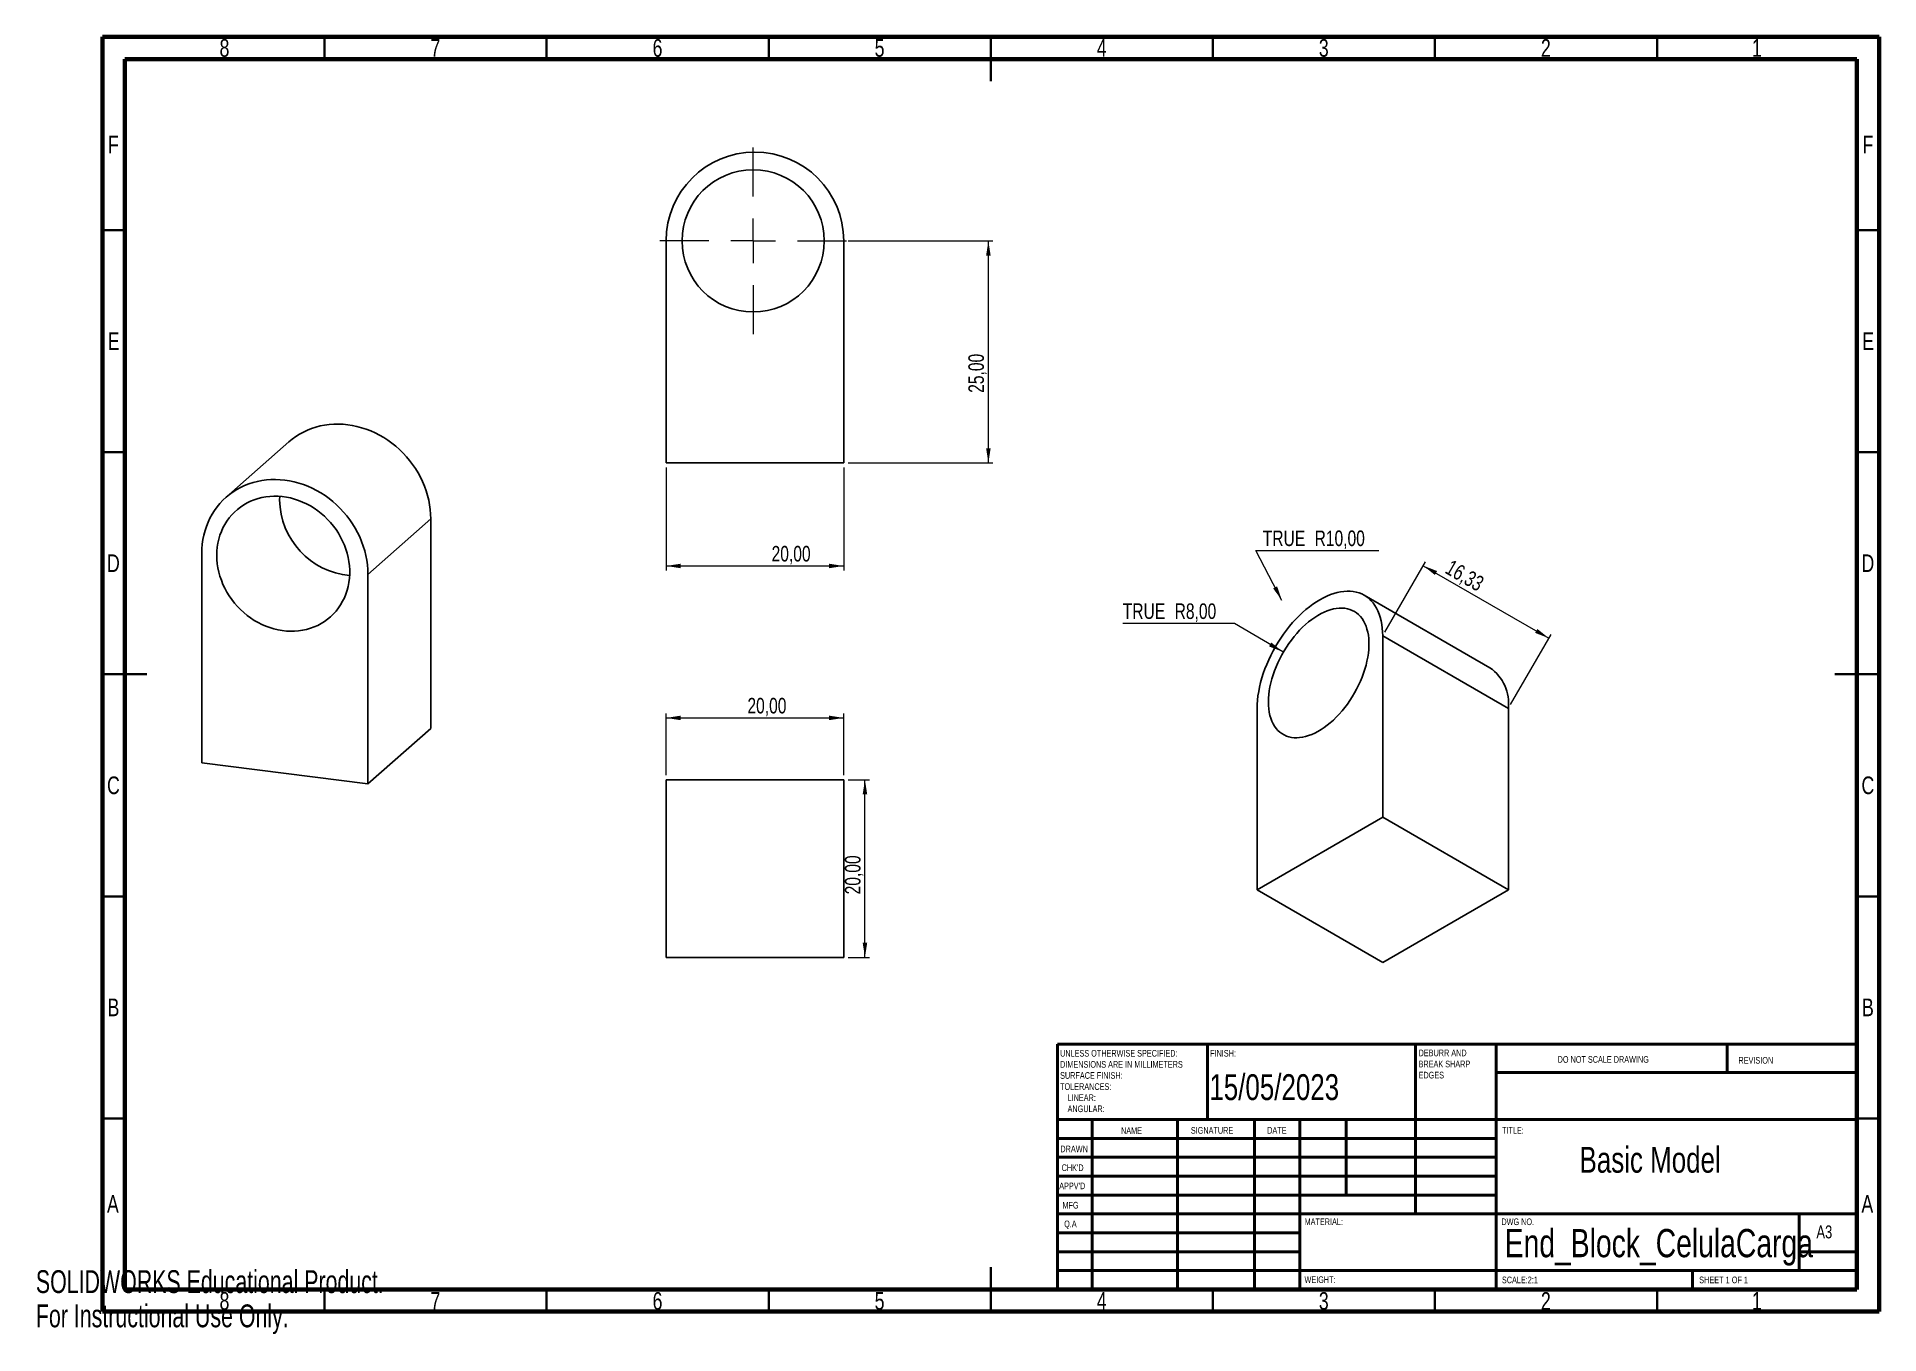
# Model space of a CAD drawing. Header units: millimetres. Extents: x 0 to 415, y 0 to 292.
import ezdxf

# ---------------------------------------------------------------- set-up
doc = ezdxf.new("R2010")
doc.units = ezdxf.units.MM
doc.styles.add('SLDTEXTSTYLE0', font='TXT', dxfattribs={"width": 0.75})
doc.styles.add('SLDTEXTSTYLE1', font='TXT', dxfattribs={"width": 0.686449})
doc.styles.add('SLDTEXTSTYLE2', font='TXT', dxfattribs={"width": 0.6875})
doc.styles.add('SLDTEXTSTYLE3', font='TXT', dxfattribs={"width": 0.7})
doc.dimstyles.new('SLDDIMSTYLE0', dxfattribs={"dimtxt": 3.5, "dimasz": 3.302, "dimexe": 0, "dimexo": 0.0625, "dimgap": 0.875, "dimtad": 1, "dimlfac": 0.5, "dimrnd": 1e-09, "dimzin": 12, "dimdsep": 46, "dimtxsty": 'SLDTEXTSTYLE0', "dimsah": 1, "dimcen": 0.09, "dimadec": 0, "dimazin": 3, "dimtfac": 1, "dimtofl": 0, "dimtmove": 0, "dimatfit": 3, "dimfxl": 0, "dimfrac": 2, "dimtolj": 1, "dimtzin": 12, "dimarcsym": 0})
doc.dimstyles.new('SLDDIMSTYLE1', dxfattribs={"dimtxt": 3.5, "dimasz": 3.302, "dimexe": 0, "dimexo": 0.0625, "dimgap": 0.875, "dimtad": 0, "dimtih": 1, "dimtoh": 1, "dimlfac": 0.5, "dimrnd": 1e-09, "dimzin": 12, "dimdsep": 46, "dimtxsty": 'SLDTEXTSTYLE0', "dimsah": 1, "dimcen": 0, "dimadec": 0, "dimazin": 3, "dimtfac": 1, "dimtofl": 0, "dimtmove": 0, "dimatfit": 3, "dimfxl": 0, "dimfrac": 2, "dimtolj": 1, "dimtzin": 12, "dimarcsym": 0})

# ---------------------------------------------------------------- blocks, each defined once
blk = doc.blocks.new('_D')
at = {"color": 7, "linetype": 'Continuous', "lineweight": 0}
for p, q in [((141.88, 195.07), (141.88, 171.88)), ((181.88, 195.07), (181.88, 171.88)), ((141.88, 172.88), (181.88, 172.88))]:
    blk.add_line(p, q, dxfattribs=at)
at = {"color": 7, "linetype": 'Continuous', "lineweight": 18}
for points in [[(141.88, 172.88), (145.18, 172.37), (145.18, 173.38)], [(181.88, 172.88), (178.58, 173.38), (178.58, 172.37)]]:
    blk.add_solid(points, dxfattribs=at)
at = {"color": 7, "linetype": 'Continuous', "lineweight": 18, "insert": (165.64, 177.39), "char_height": 3.5, "attachment_point": 1, "style": 'SLDTEXTSTYLE0'}
blk.add_mtext('20,00', dxfattribs=at)
blk = doc.blocks.new('_D_1')
at = {"color": 7, "linetype": 'Continuous', "lineweight": 0}
for p, q in [((182.88, 246.07), (215.45, 246.07)), ((214.45, 196.07), (214.45, 246.07)), ((182.88, 196.07), (215.45, 196.07))]:
    blk.add_line(p, q, dxfattribs=at)
at = {"color": 7, "linetype": 'Continuous', "lineweight": 18}
for points in [[(214.45, 246.07), (213.94, 242.77), (214.96, 242.77)], [(214.45, 196.07), (214.96, 199.37), (213.94, 199.37)]]:
    blk.add_solid(points, dxfattribs=at)
at = {"color": 7, "linetype": 'Continuous', "lineweight": 18, "insert": (209.94, 211.86), "char_height": 3.5, "attachment_point": 1, "rotation": 90, "style": 'SLDTEXTSTYLE0'}
blk.add_mtext('25,00', dxfattribs=at)
blk = doc.blocks.new('SW_CENTERMARKSYMBOL_0')
at = {"color": 0, "linetype": 'Continuous', "lineweight": 18}
for p, q in [((0, 10), (0, 21)), ((0, 0), (0, 5)), ((-10, 0), (-21, 0)), ((0, 0), (-5, 0)), ((0, 0), (0, -5)), ((0, 0), (5, 0)), ((10, 0), (21, 0)), ((0, -10), (0, -21))]:
    blk.add_line(p, q, dxfattribs=at)
blk = doc.blocks.new('_D_2')
at = {"color": 7, "linetype": 'Continuous', "lineweight": 0}
for p, q in [((182.88, 124.75), (187.66, 124.75)), ((186.66, 84.75), (186.66, 124.75)), ((182.88, 84.75), (187.66, 84.75))]:
    blk.add_line(p, q, dxfattribs=at)
at = {"color": 7, "linetype": 'Continuous', "lineweight": 18}
for points in [[(186.66, 124.75), (186.15, 121.45), (187.17, 121.45)], [(186.66, 84.75), (187.17, 88.06), (186.15, 88.06)]]:
    blk.add_solid(points, dxfattribs=at)
at = {"color": 7, "linetype": 'Continuous', "lineweight": 18, "insert": (182.15, 98.94), "char_height": 3.5, "attachment_point": 1, "rotation": 90, "style": 'SLDTEXTSTYLE0'}
blk.add_mtext('20,00', dxfattribs=at)
blk = doc.blocks.new('_D_3')
at = {"color": 7, "linetype": 'Continuous', "lineweight": 0}
for p, q in [((141.88, 125.75), (141.88, 139.67)), ((141.88, 138.67), (181.88, 138.67)), ((181.88, 125.75), (181.88, 139.67))]:
    blk.add_line(p, q, dxfattribs=at)
at = {"color": 7, "linetype": 'Continuous', "lineweight": 18}
for points in [[(141.88, 138.67), (145.18, 138.16), (145.18, 139.18)], [(181.88, 138.67), (178.58, 139.18), (178.58, 138.16)]]:
    blk.add_solid(points, dxfattribs=at)
at = {"color": 7, "linetype": 'Continuous', "lineweight": 18, "insert": (160.2, 143.18), "char_height": 3.5, "attachment_point": 1, "style": 'SLDTEXTSTYLE0'}
blk.add_mtext('20,00', dxfattribs=at)
blk = doc.blocks.new('_D_4')
at = {"color": 7, "linetype": 'Continuous', "lineweight": 0}
for p, q in [((269.85, 159.94), (244.7, 159.94)), ((280.74, 153.54), (269.85, 159.94))]:
    blk.add_line(p, q, dxfattribs=at)
at = {"color": 7, "linetype": 'Continuous', "lineweight": 18}
blk.add_solid([(280.74, 153.54), (278.15, 155.65), (277.64, 154.77)], dxfattribs=at)
at = {"color": 7, "linetype": 'Continuous', "lineweight": 18, "char_height": 3.5, "attachment_point": 1, "style": 'SLDTEXTSTYLE0'}
for s, insert in [('TRUE', (244.7, 164.45)), ('R8,00', (256.38, 164.45))]:
    blk.add_mtext(s, dxfattribs=dict(at, insert=insert))
blk = doc.blocks.new('_D_5')
at = {"color": 7, "linetype": 'Continuous', "lineweight": 0}
for p, q in [((280.55, 165.13), (274.63, 176.34)), ((274.63, 176.34), (302.36, 176.34))]:
    blk.add_line(p, q, dxfattribs=at)
at = {"color": 7, "linetype": 'Continuous', "lineweight": 18}
blk.add_solid([(280.55, 165.13), (279.45, 168.29), (278.56, 167.82)], dxfattribs=at)
at = {"color": 7, "linetype": 'Continuous', "lineweight": 18, "char_height": 3.5, "attachment_point": 1, "style": 'SLDTEXTSTYLE0'}
for s, insert in [('TRUE', (276.22, 180.86)), ('R10,00', (287.89, 180.86))]:
    blk.add_mtext(s, dxfattribs=dict(at, insert=insert))
blk = doc.blocks.new('_D_6')
at = {"color": 7, "linetype": 'Continuous', "lineweight": 0}
for p, q in [((303.73, 157.98), (312.87, 173.81)), ((312.37, 172.94), (340.65, 156.61)), ((332.02, 141.66), (341.15, 157.48))]:
    blk.add_line(p, q, dxfattribs=at)
at = {"color": 7, "linetype": 'Continuous', "lineweight": 18}
for points in [[(312.37, 172.94), (314.97, 170.85), (315.48, 171.73)], [(340.65, 156.61), (338.05, 158.7), (337.54, 157.82)]]:
    blk.add_solid(points, dxfattribs=at)
at = {"color": 7, "linetype": 'Continuous', "lineweight": 18, "insert": (318.77, 174.46), "char_height": 3.5, "attachment_point": 1, "rotation": 330.0027, "style": 'SLDTEXTSTYLE0'}
blk.add_mtext('16,33', dxfattribs=at)

msp = doc.modelspace()

# ---------------------------------------------------------------- linework, layer by layer
at = {"color": 7, "linetype": 'Continuous', "lineweight": 70}
for p, q in [((15, 5), (15, 292)), ((15, 292), (415, 292)), ((415, 292), (415, 5)), ((20, 10), (20, 287)), ((20, 287), (410, 287)), ((410, 287), (410, 10)), ((410, 10), (20, 10)), ((415, 5), (15, 5))]:
    msp.add_line(p, q, dxfattribs=at)
at = {"color": 7, "linetype": 'Continuous', "lineweight": 35}
for p, q in [((65, 287), (65, 292)), ((115, 287), (115, 292)), ((165, 287), (165, 292)), ((215, 292), (215, 282)), ((215, 287), (215, 292)), ((265, 287), (265, 292)), ((315, 287), (315, 292)), ((365, 287), (365, 292)), ((20, 248.5), (15, 248.5)), ((410, 248.5), (415, 248.5)), ((20, 198.5), (15, 198.5)), ((410, 198.5), (415, 198.5)), ((15, 148.5), (25, 148.5)), ((20, 148.5), (15, 148.5)), ((415, 148.5), (405, 148.5)), ((410, 148.5), (415, 148.5)), ((20, 98.5), (15, 98.5)), ((410, 98.5), (415, 98.5)), ((20, 48.5), (15, 48.5)), ((410, 48.5), (415, 48.5)), ((215, 5), (215, 15)), ((65, 10), (65, 5)), ((115, 10), (115, 5)), ((165, 10), (165, 5)), ((215, 10), (215, 5)), ((265, 10), (265, 5)), ((315, 10), (315, 5)), ((365, 10), (365, 5))]:
    msp.add_line(p, q, dxfattribs=at)
at = {"color": 7, "linetype": 'Continuous', "lineweight": 25}
for p, q in [((141.88, 246.07), (141.88, 196.07)), ((181.88, 196.07), (181.88, 246.07)), ((56.969, 200.818), (42.827, 188.345)), ((141.88, 196.07), (181.88, 196.07)), ((54.869, 187.749), (54.891, 188.555)), ((74.764, 170.988), (88.906, 183.461)), ((88.906, 136.32), (88.906, 183.461)), ((37.347, 175.703), (37.347, 128.562)), ((74.764, 123.848), (74.764, 170.988)), ((327.375, 149.946), (299.09, 166.274)), ((303.233, 116.29), (303.233, 157.117)), ((303.233, 157.117), (331.518, 140.789)), ((274.949, 140.789), (274.949, 99.962)), ((331.518, 99.962), (331.518, 140.789)), ((74.764, 123.848), (88.906, 136.32)), ((37.347, 128.562), (74.764, 123.848)), ((141.88, 124.754), (181.88, 124.754)), ((141.88, 124.754), (141.88, 84.754)), ((181.88, 124.754), (181.88, 84.754)), ((274.949, 99.962), (303.233, 116.29)), ((303.233, 116.29), (331.518, 99.962)), ((274.949, 99.962), (303.233, 83.634)), ((303.233, 83.634), (331.518, 99.962)), ((141.88, 84.754), (181.88, 84.754))]:
    msp.add_line(p, q, dxfattribs=at)
at = {"color": 7, "linetype": 'Continuous', "lineweight": 50}
for p, q in [((230, 65.25), (410, 65.25)), ((230, 65.25), (230, 10)), ((263.8, 48.25), (263.8, 65.25)), ((310.6, 65.25), (310.6, 27)), ((328.8, 65.25), (328.8, 10)), ((380.8, 58.875), (380.8, 65.25)), ((410, 58.875), (328.8, 58.875)), ((410, 48.25), (230, 48.25)), ((237.8, 48.25), (237.8, 10)), ((256.991, 48.25), (256.991, 10)), ((274.399, 48.25), (274.399, 10)), ((284.6, 10), (284.6, 48.25)), ((295, 31.25), (295, 48.25)), ((328.8, 44), (230, 44)), ((328.8, 39.75), (230, 39.75)), ((328.8, 35.5), (230, 35.5)), ((328.8, 31.25), (230, 31.25)), ((284.6, 27), (230, 27)), ((284.6, 27), (410, 27)), ((397, 14.25), (397, 27)), ((284.6, 22.75), (230, 22.75)), ((284.6, 18.5), (230, 18.5)), ((410, 18.5), (397, 18.5)), ((230, 14.25), (410, 14.25)), ((373, 10), (373, 14.25))]:
    msp.add_line(p, q, dxfattribs=at)
at = {"color": 7, "linetype": 'Continuous', "lineweight": 25, "flags": 128}
for points in [[(88.906, 183.461), (88.876, 184.522), (88.788, 185.587), (88.641, 186.652), (88.437, 187.716), (88.175, 188.773), (87.856, 189.821), (87.482, 190.856), (87.053, 191.875), (86.571, 192.876), (86.038, 193.854), (85.455, 194.807), (84.824, 195.732), (84.147, 196.625), (83.426, 197.484), (82.664, 198.307), (81.862, 199.09), (81.023, 199.832), (80.151, 200.53), (79.247, 201.181), (78.315, 201.784), (77.357, 202.337), (76.376, 202.837), (75.377, 203.284), (74.361, 203.677), (73.331, 204.013), (72.292, 204.291), (71.247, 204.512), (70.198, 204.674), (69.149, 204.776), (68.103, 204.819), (67.064, 204.802), (66.035, 204.726), (65.018, 204.589), (64.019, 204.394), (63.038, 204.141), (62.08, 203.829), (61.148, 203.461), (60.244, 203.038), (59.372, 202.56), (58.533, 202.03), (57.731, 201.448), (56.969, 200.818)], [(74.764, 170.988), (74.734, 172.049), (74.646, 173.115), (74.499, 174.18), (74.295, 175.243), (74.033, 176.301), (73.714, 177.349), (73.34, 178.384), (72.911, 179.403), (72.429, 180.404), (71.896, 181.382), (71.313, 182.335), (70.682, 183.259), (70.005, 184.153), (69.284, 185.012), (68.522, 185.835), (67.72, 186.618), (66.881, 187.36), (66.009, 188.057), (65.105, 188.709), (64.173, 189.312), (63.215, 189.864), (62.234, 190.365), (61.235, 190.812), (60.218, 191.204), (59.189, 191.54), (58.15, 191.819), (57.104, 192.04), (56.055, 192.202), (55.006, 192.304), (53.961, 192.347), (52.922, 192.33), (51.892, 192.253), (50.876, 192.117), (49.876, 191.922), (48.896, 191.668), (47.938, 191.357), (47.006, 190.989), (46.102, 190.565), (45.229, 190.088), (44.391, 189.557), (43.589, 188.976), (42.827, 188.345), (42.106, 187.668), (41.429, 186.945), (40.798, 186.179), (40.215, 185.373), (39.681, 184.529), (39.2, 183.65), (38.771, 182.739), (38.397, 181.798), (38.078, 180.83), (37.816, 179.839), (37.611, 178.828), (37.465, 177.799), (37.377, 176.756), (37.347, 175.703)], [(40.727, 175.277), (40.756, 176.211), (40.843, 177.134), (40.987, 178.043), (41.188, 178.934), (41.445, 179.803), (41.758, 180.648), (42.124, 181.464), (42.543, 182.249), (43.012, 183), (43.531, 183.714), (44.097, 184.388), (44.707, 185.019), (45.36, 185.605), (46.054, 186.145), (46.784, 186.634), (47.549, 187.073), (48.345, 187.458), (49.17, 187.789), (50.02, 188.065), (50.892, 188.284), (51.783, 188.445), (52.688, 188.547), (53.606, 188.592), (54.531, 188.577), (55.461, 188.503), (56.392, 188.372), (57.32, 188.182), (58.242, 187.935), (59.154, 187.631), (60.052, 187.273), (60.934, 186.861), (61.795, 186.397), (62.633, 185.882), (63.444, 185.319), (64.225, 184.71), (64.973, 184.058), (65.685, 183.363), (66.359, 182.631), (66.991, 181.862), (67.579, 181.061), (68.122, 180.23), (68.616, 179.373), (69.061, 178.493), (69.453, 177.592), (69.793, 176.676), (70.078, 175.747), (70.307, 174.809), (70.48, 173.865), (70.595, 172.919), (70.653, 171.975), (70.653, 171.037), (70.595, 170.108), (70.48, 169.192), (70.307, 168.291), (70.078, 167.411), (69.793, 166.553), (69.453, 165.723), (69.061, 164.921), (68.616, 164.153), (68.122, 163.42), (67.579, 162.726), (66.991, 162.073), (66.359, 161.464), (65.685, 160.901), (64.973, 160.386), (64.225, 159.922), (63.444, 159.51), (62.633, 159.151), (61.795, 158.848), (60.934, 158.601), (60.052, 158.411), (59.154, 158.279), (58.242, 158.205), (57.32, 158.191), (56.392, 158.235), (55.461, 158.337), (54.531, 158.498), (53.606, 158.717), (52.688, 158.992), (51.783, 159.323), (50.892, 159.708), (50.02, 160.147), (49.17, 160.636), (48.345, 161.175), (47.549, 161.762), (46.784, 162.393), (46.054, 163.067), (45.36, 163.78), (44.707, 164.531), (44.097, 165.316), (43.531, 166.133), (43.012, 166.977), (42.543, 167.847), (42.124, 168.737), (41.758, 169.646), (41.445, 170.569), (41.188, 171.503), (40.987, 172.445), (40.843, 173.39), (40.756, 174.335), (40.727, 175.277)], [(303.233, 157.117), (303.211, 158.02), (303.144, 158.894), (303.034, 159.737), (302.879, 160.546), (302.681, 161.319), (302.44, 162.053), (302.157, 162.745), (301.833, 163.394), (301.469, 163.998), (301.066, 164.554), (300.625, 165.062), (300.148, 165.518), (299.636, 165.923), (299.091, 166.274), (298.515, 166.57), (297.909, 166.811), (297.275, 166.996), (296.615, 167.124), (295.932, 167.195), (295.227, 167.209), (294.503, 167.165), (293.762, 167.064), (293.006, 166.906), (292.238, 166.691), (291.46, 166.421), (290.675, 166.095), (289.884, 165.716), (289.091, 165.284), (288.298, 164.801), (287.508, 164.267), (286.722, 163.686), (285.944, 163.058), (285.176, 162.386), (284.42, 161.671), (283.679, 160.917), (282.955, 160.124), (282.25, 159.297), (281.567, 158.437), (280.908, 157.548), (280.274, 156.631), (279.668, 155.69), (279.091, 154.728), (278.546, 153.748), (278.034, 152.752), (277.557, 151.745), (277.117, 150.729), (276.714, 149.707), (276.35, 148.683), (276.026, 147.66), (275.743, 146.641), (275.502, 145.629), (275.304, 144.628), (275.149, 143.64), (275.038, 142.669), (274.971, 141.718), (274.949, 140.789)], [(277.504, 142.264), (277.526, 143.089), (277.592, 143.936), (277.701, 144.802), (277.853, 145.683), (278.047, 146.576), (278.283, 147.478), (278.56, 148.385), (278.877, 149.293), (279.232, 150.2), (279.624, 151.101), (280.051, 151.993), (280.513, 152.873), (281.007, 153.737), (281.531, 154.582), (282.083, 155.405), (282.661, 156.202), (283.263, 156.97), (283.886, 157.707), (284.529, 158.409), (285.188, 159.074), (285.861, 159.699), (286.546, 160.282), (287.239, 160.821), (287.939, 161.313), (288.642, 161.757), (289.345, 162.15), (290.047, 162.492), (290.744, 162.781), (291.433, 163.016), (292.113, 163.196), (292.779, 163.32), (293.43, 163.388), (294.064, 163.399), (294.677, 163.354), (295.267, 163.253), (295.832, 163.095), (296.371, 162.883), (296.88, 162.615), (297.358, 162.295), (297.802, 161.922), (298.213, 161.498), (298.586, 161.025), (298.922, 160.505), (299.219, 159.94), (299.476, 159.331), (299.691, 158.682), (299.864, 157.995), (299.995, 157.271), (300.082, 156.516), (300.126, 155.73), (300.126, 154.917), (300.082, 154.081), (299.995, 153.224), (299.864, 152.35), (299.691, 151.463), (299.476, 150.565), (299.219, 149.66), (298.922, 148.752), (298.586, 147.844), (298.213, 146.939), (297.802, 146.042), (297.358, 145.156), (296.88, 144.283), (296.371, 143.428), (295.832, 142.594), (295.267, 141.784), (294.677, 141.001), (294.064, 140.248), (293.43, 139.528), (292.779, 138.844), (292.113, 138.199), (291.433, 137.594), (290.744, 137.033), (290.047, 136.518), (289.345, 136.05), (288.642, 135.631), (287.939, 135.263), (287.239, 134.947), (286.546, 134.685), (285.861, 134.478), (285.188, 134.326), (284.529, 134.23), (283.886, 134.19), (283.263, 134.207), (282.661, 134.28), (282.083, 134.41), (281.531, 134.595), (281.007, 134.835), (280.513, 135.129), (280.051, 135.476), (279.624, 135.874), (279.232, 136.323), (278.877, 136.819), (278.56, 137.362), (278.283, 137.95), (278.047, 138.579), (277.853, 139.248), (277.701, 139.953), (277.592, 140.693), (277.526, 141.464), (277.504, 142.264)]]:
    msp.add_lwpolyline(points, dxfattribs=at)
at = {"color": 7, "linetype": 'Continuous', "lineweight": 25}
msp.add_circle((161.493, 246.07), 16, dxfattribs=at)
for centre, radius, start, end in [((161.88, 246.07), 20, 0, 180), ((72.283, 188.037), 17.416, 180.94906, 264.58251), ((321.747, 141.884), 9.831, 353.60377, 55.08405)]:
    msp.add_arc(centre, radius, start, end, dxfattribs=at)

# ---------------------------------------------------------------- block references
at = {"color": 7, "linetype": 'Continuous', "lineweight": 0}
msp.add_blockref('SW_CENTERMARKSYMBOL_0', (161.493, 246.07), dxfattribs=at)

# ---------------------------------------------------------------- texts
for s, insert, char_height, attachment_point, style in [('8', (42.46, 291.483), 3.969, 2, 'SLDTEXTSTYLE0'), ('7', (89.96, 291.483), 3.969, 2, 'SLDTEXTSTYLE0'), ('6', (139.96, 291.483), 3.969, 2, 'SLDTEXTSTYLE0'), ('5', (189.96, 291.483), 3.969, 2, 'SLDTEXTSTYLE0'), ('4', (239.96, 291.483), 3.969, 2, 'SLDTEXTSTYLE0'), ('3', (289.96, 291.483), 3.969, 2, 'SLDTEXTSTYLE0'), ('2', (339.96, 291.483), 3.969, 2, 'SLDTEXTSTYLE0'), ('1', (387.46, 291.483), 3.969, 2, 'SLDTEXTSTYLE0'), ('F', (17.458, 269.733), 3.969, 2, 'SLDTEXTSTYLE0'), ('F', (412.458, 269.733), 3.969, 2, 'SLDTEXTSTYLE0'), ('E', (17.508, 225.483), 3.969, 2, 'SLDTEXTSTYLE0'), ('E', (412.508, 225.483), 3.969, 2, 'SLDTEXTSTYLE0'), ('D', (17.453, 175.483), 3.969, 2, 'SLDTEXTSTYLE0'), ('D', (412.453, 175.483), 3.969, 2, 'SLDTEXTSTYLE0'), ('C', (17.459, 125.483), 3.969, 2, 'SLDTEXTSTYLE0'), ('C', (412.459, 125.483), 3.969, 2, 'SLDTEXTSTYLE0'), ('B', (17.471, 75.483), 3.969, 2, 'SLDTEXTSTYLE0'), ('B', (412.471, 75.483), 3.969, 2, 'SLDTEXTSTYLE0'), ('UNLESS OTHERWISE SPECIFIED:', (230.594, 63.921), 1.5, 1, 'SLDTEXTSTYLE0'), ('FINISH:', (264.371, 63.919), 1.5, 1, 'SLDTEXTSTYLE0'), ('DEBURR AND', (311.309, 64.003), 1.5, 1, 'SLDTEXTSTYLE0'), ('DO NOT SCALE DRAWING', (342.615, 62.533), 1.5, 1, 'SLDTEXTSTYLE0'), ('REVISION', (383.328, 62.335), 1.5, 1, 'SLDTEXTSTYLE0'), ('SURFACE FINISH:', (230.594, 58.921), 1.5, 1, 'SLDTEXTSTYLE0'), ('DIMENSIONS ARE IN MILLIMETERS', (230.594, 61.421), 1.5, 1, 'SLDTEXTSTYLE0'), ('15/05/2023', (264.203, 58.458), 5.8208, 1, 'SLDTEXTSTYLE0'), ('BREAK SHARP', (311.309, 61.503), 1.5, 1, 'SLDTEXTSTYLE0'), ('EDGES', (311.309, 59.003), 1.5, 1, 'SLDTEXTSTYLE0'), ('TOLERANCES:', (230.594, 56.421), 1.5, 1, 'SLDTEXTSTYLE0'), ('ANGULAR:', (232.281, 51.421), 1.5, 1, 'SLDTEXTSTYLE0'), ('LINEAR:', (232.281, 53.921), 1.5, 1, 'SLDTEXTSTYLE0'), ('NAME', (244.322, 46.501), 1.5, 1, 'SLDTEXTSTYLE0'), ('SIGNATURE', (260.034, 46.562), 1.5, 1, 'SLDTEXTSTYLE0'), ('DATE', (277.215, 46.576), 1.5, 1, 'SLDTEXTSTYLE0'), ('TITLE:', (330.09, 46.576), 1.5, 1, 'SLDTEXTSTYLE0'), ('DRAWN', (230.643, 42.385), 1.5, 1, 'SLDTEXTSTYLE1'), ('Basic Model', (347.539, 42.106), 5.82083, 1, 'SLDTEXTSTYLE0'), ("CHK'D", (230.939, 38.162), 1.5, 1, 'SLDTEXTSTYLE0'), ("APPV'D", (230.402, 34.066), 1.5, 1, 'SLDTEXTSTYLE0'), ('A', (17.34, 31.233), 3.969, 2, 'SLDTEXTSTYLE0'), ('MFG', (231.124, 29.716), 1.5, 1, 'SLDTEXTSTYLE0'), ('A', (412.34, 31.233), 3.969, 2, 'SLDTEXTSTYLE0'), ('Q.A', (231.509, 25.505), 1.5, 1, 'SLDTEXTSTYLE0'), ('MATERIAL:', (285.646, 25.986), 1.5, 1, 'SLDTEXTSTYLE0'), ('DWG NO.', (329.953, 25.986), 1.5, 1, 'SLDTEXTSTYLE0'), ('End_Block_CelulaCarga', (365.397, 23.607), 6.35, 2, 'SLDTEXTSTYLE0'), ('A3', (400.871, 24.406), 2.9104, 1, 'SLDTEXTSTYLE0'), ('WEIGHT:', (285.618, 12.949), 1.4986, 1, 'SLDTEXTSTYLE0'), ('SCALE:2:1', (330.074, 12.9), 1.5, 1, 'SLDTEXTSTYLE0'), ('SHEET 1 OF 1', (374.478, 12.9), 1.5, 1, 'SLDTEXTSTYLE2'), ('8', (42.46, 9.393), 3.969, 2, 'SLDTEXTSTYLE0'), ('7', (89.96, 9.393), 3.969, 2, 'SLDTEXTSTYLE0'), ('6', (139.96, 9.393), 3.969, 2, 'SLDTEXTSTYLE0'), ('5', (189.96, 9.393), 3.969, 2, 'SLDTEXTSTYLE0'), ('4', (239.96, 9.393), 3.969, 2, 'SLDTEXTSTYLE0'), ('3', (289.96, 9.393), 3.969, 2, 'SLDTEXTSTYLE0'), ('2', (339.96, 9.393), 3.969, 2, 'SLDTEXTSTYLE0'), ('1', (387.46, 9.393), 3.969, 2, 'SLDTEXTSTYLE0')]:
    msp.add_mtext(s, dxfattribs=dict(at, insert=insert, char_height=char_height, attachment_point=attachment_point, style=style))
at = {"color": 7, "linetype": 'Continuous', "char_height": 5.1381, "attachment_point": 1, "style": 'SLDTEXTSTYLE3'}
for s, insert in [('SOLIDWORKS Educational Product.', (0, 14.331)), ('For Instructional Use Only.', (0, 6.623))]:
    msp.add_mtext(s, dxfattribs=dict(at, insert=insert))

# ---------------------------------------------------------------- dimensions: what is measured, and where the dimension line sits
at = {"color": 7, "linetype": 'Continuous', "lineweight": 18}
for base, p1, p2, angle, picture, middle in [((211.671, 246.07), (181.88, 196.07), (181.88, 246.07), 90, '_D_1', (211.671, 217.675)), ((340.652, 156.612), (303.233, 157.117), (331.518, 140.789), 330.00269, '_D_6', (321.552, 167.639)), ((183.88, 124.754), (181.88, 84.754), (181.88, 124.754), 90, '_D_2', (183.88, 104.754))]:
    dim = msp.add_linear_dim(base=base, p1=p1, p2=p2, angle=angle, dimstyle='SLDDIMSTYLE0', dxfattribs=at)
    dim.commit()
    dim.dimension.update_dxf_attribs({"geometry": picture, "text_midpoint": middle, "dimtype": 160})
for base, p1, p2, picture, middle in [((181.88, 175.654), (141.88, 196.07), (181.88, 196.07), '_D', (171.463, 175.654)), ((181.88, 138.668), (141.88, 124.754), (181.88, 124.754), '_D_3', (166.017, 138.668))]:
    dim = msp.add_linear_dim(base=base, p1=p1, p2=p2, dimstyle='SLDDIMSTYLE0', dxfattribs=at)
    dim.commit()
    dim.dimension.update_dxf_attribs({"geometry": picture, "text_midpoint": middle, "dimtype": 160})
for center, mpoint, picture, middle in [((289.091, 148.953), (280.547, 165.135), '_D_5', (289.289, 179.122)), ((288.818, 148.795), (280.745, 153.538), '_D_4', (256.48, 162.717))]:
    dim = msp.add_radius_dim(center=center, mpoint=mpoint, text='TRUE <>', dimstyle='SLDDIMSTYLE1', dxfattribs=at)
    dim.commit()
    dim.dimension.update_dxf_attribs({"geometry": picture, "text_midpoint": middle, "dimtype": 164})

doc.saveas('drawing.dxf')
